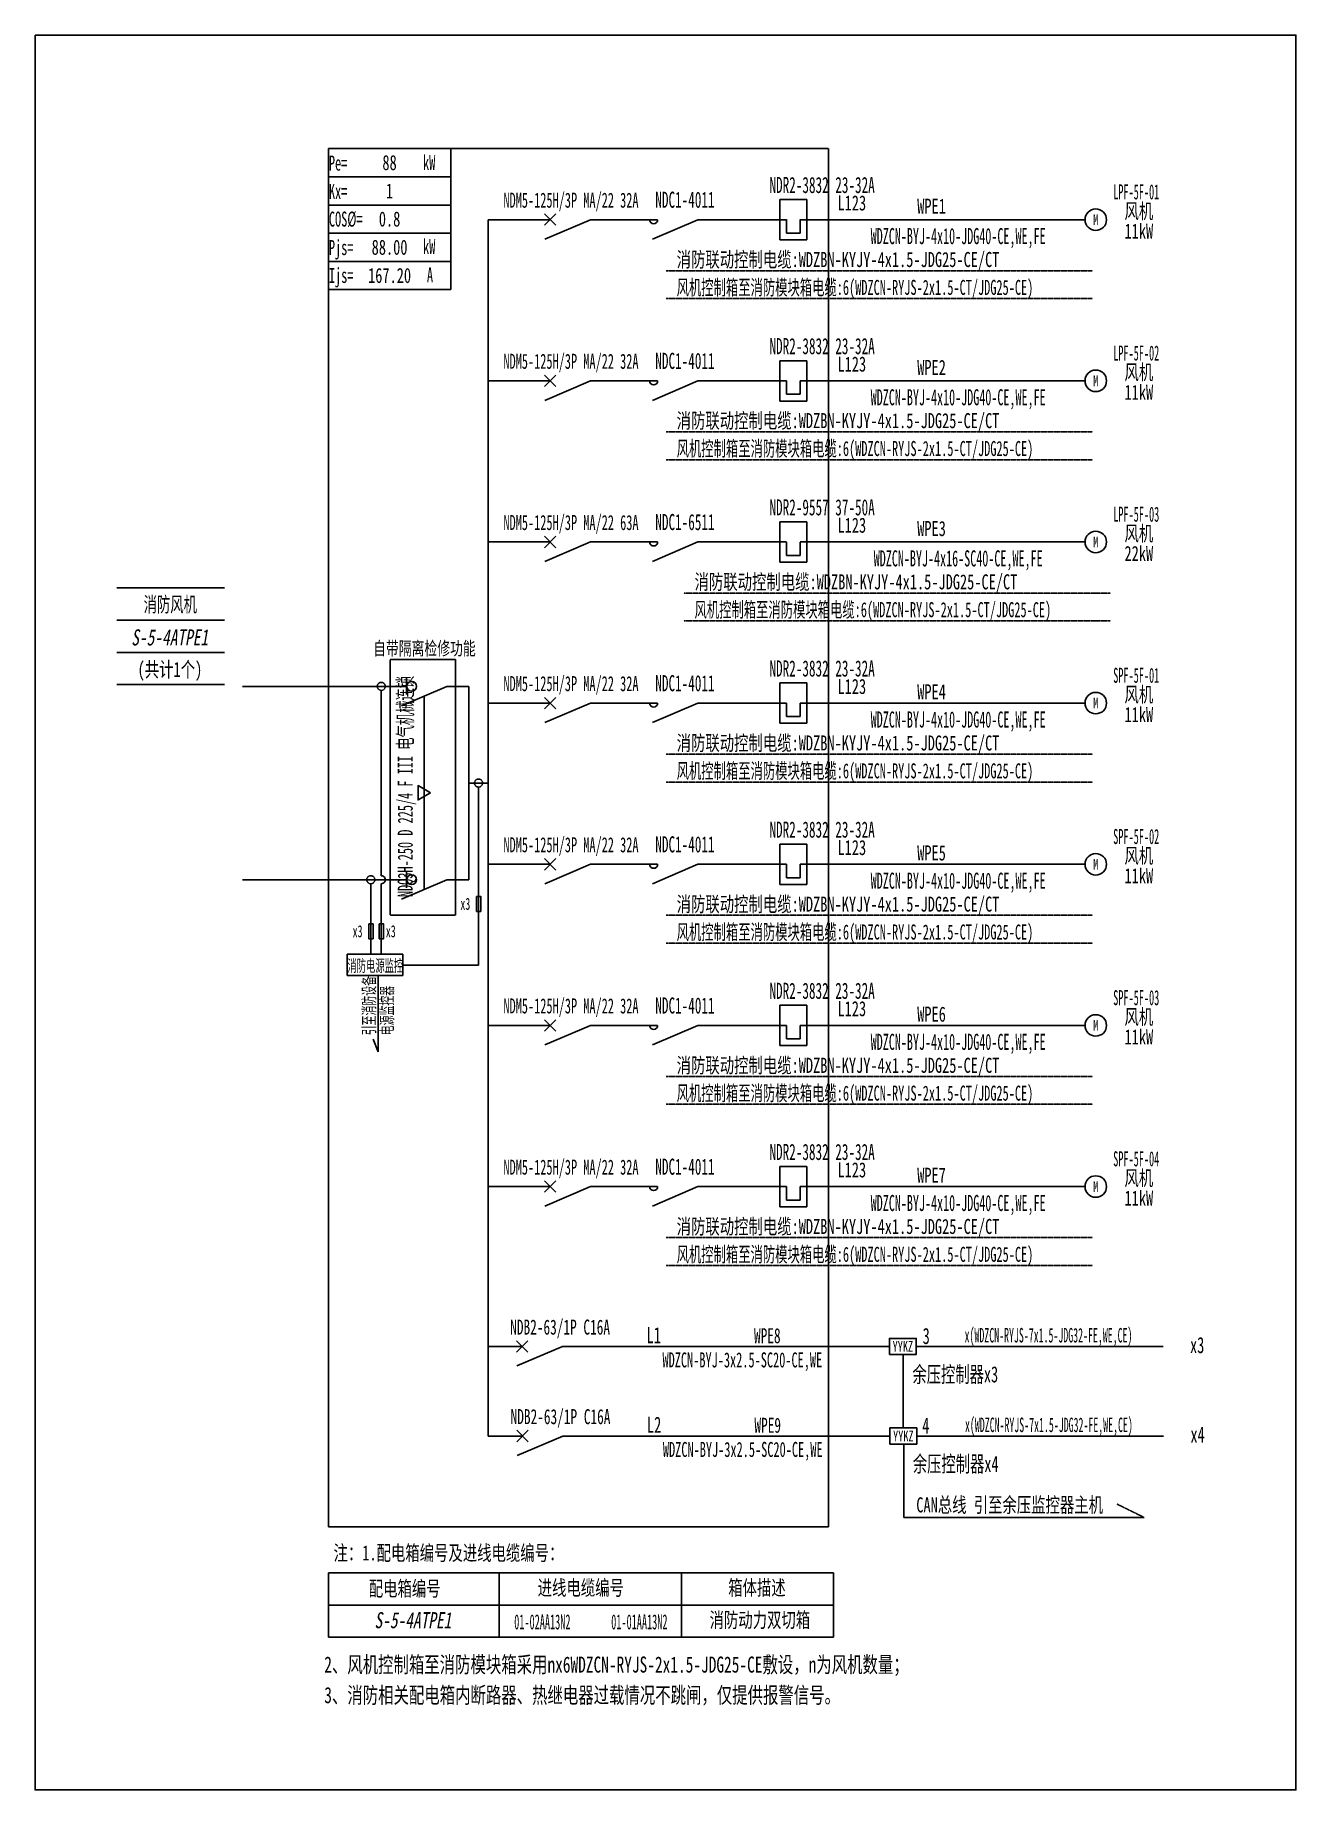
# Model space of a CAD drawing. Extents: x 387888 to 389742, y 348820 to 351402.
import ezdxf
from ezdxf.enums import TextEntityAlignment as Align

# ---------------------------------------------------------------- set-up
doc = ezdxf.new("R2010")
doc.units = 0
doc.header["$MEASUREMENT"] = 0
for name, pattern in [('_点划线L', [1.9, 1.5, -0.17, 0.06, -0.17]), ('DASH', [0.35, 0.25, -0.1]), ('DASHDOT', [1, 0.5, -0.25, 0, -0.25]), ('DASHED', [0.75, 0.5, -0.25])]:
    doc.linetypes.add(name, pattern=pattern)
for name, color, linetype in [('D_E_Eqpm(强电设备)', 100, 'Continuous'), ('D_E_Eqpm（强电设备）', 100, 'Continuous'), ('D_E_Text(强电文字)', 51, 'Continuous'), ('D_E_Text（强电文字）', 51, 'Continuous'), ('D_E_Wire(强电线缆)', 10, 'Continuous'), ('D_E_WireEm（强电应急照明线缆）', 10, 'DASHED'), ('D_E_Wire（强电线缆）', 10, 'Continuous'), ('D_Em_Eqpm（消防设备）', 100, 'Continuous'), ('D_T_TableDim（表格尺寸）', 255, 'Continuous'), ('E_E_Text（强电文字）', 51, 'Continuous'), ('系统图', 220, 'Continuous')]:
    doc.layers.add(name, color=color, linetype=linetype)
doc.styles.add('$1$电气', font='', dxfattribs={"width": 0.7})
doc.styles.add('$1$电气箱', font='simhei.ttf', dxfattribs={"width": 0.8, "oblique": 10})
doc.styles.add('电气', font='', dxfattribs={"width": 0.7})
doc.styles.add('电气箱', font='simhei.ttf', dxfattribs={"width": 0.8, "oblique": 10})
doc.styles.get('$1$电气').set_extended_font_data('SimSun')
doc.styles.get('电气').set_extended_font_data('SimSun')

# ---------------------------------------------------------------- blocks, each defined once
blk = doc.blocks.new('1')
at = {"layer": 'D_E_Eqpm(强电设备)'}
for p, q in [((-314387, 61832), (-314387, 61082)), ((-313887, 61832), (-314387, 61832)), ((-313887, 61082), (-313887, 61832)), ((-314262, 61457), (-314262, 61207)), ((-314012, 61207), (-314012, 61457)), ((-314262, 61207), (-314012, 61207)), ((-314387, 61082), (-313887, 61082))]:
    blk.add_line(p, q, dxfattribs=at)
blk = doc.blocks.new('电机')
at = {"layer": 'D_E_Eqpm（强电设备）'}
for start, end in [(90, 180), (180, 270), (0, 90), (270, 0)]:
    blk.add_arc((0, 0), 200, start, end, dxfattribs=at)
at = {"layer": 'D_E_Eqpm（强电设备）', "color": 51, "style": '电气', "width": 0.7}
blk.add_text('M', height=200, dxfattribs=at).set_placement((0, 0), align=Align.MIDDLE)
blk = doc.blocks.new('A$C670F4C17')
at = {"layer": 'D_E_Wire（强电线缆）', "linetype": 'DASHDOT', "ltscale": 0.5}
blk.add_line((0, 0), (7936, 0), dxfattribs=at)
at = {"layer": 'D_E_Text（强电文字）', "style": '电气', "width": 0.7}
blk.add_text('消防联动控制电缆:WDZBN-KYJY-4x1.5-JDG25-CE/CT', height=280, dxfattribs=at).set_placement((198, 68))
blk = doc.blocks.new('A$C70CE04DF')
at = {"layer": 'D_E_Wire（强电线缆）', "linetype": 'DASHDOT', "ltscale": 0.5}
blk.add_line((0, 0), (7936, 0), dxfattribs=at)
at = {"layer": 'D_E_Text（强电文字）', "style": '电气', "width": 0.6}
blk.add_text('风机控制箱至消防模块箱电缆:6(WDZCN-RYJS-2x1.5-CT/JDG25-CE)', height=280, dxfattribs=at).set_placement((198, 68))

msp = doc.modelspace()

# ---------------------------------------------------------------- linework, layer by layer
at = {"linetype": 'DASHED'}
for p, q in [((388319.2, 349207.2, 0), (388319.2, 351234.5, 0)), ((388319.2, 351234.5, 0), (389054.6, 351234.5, 0)), ((389054.6, 351234.5, 0), (389054.6, 349207.2, 0)), ((389054.6, 349207.2, 0), (388319.2, 349207.2, 0))]:
    msp.add_line(p, q, dxfattribs=at)
at = {"layer": 'D_E_Eqpm(强电设备)', "color": 100}
for p, q in [((388636.8, 351121.7, 0), (388653.6, 351138.4, 0)), ((388653.6, 351121.7, 0), (388636.8, 351138.4, 0)), ((388653.6, 351138.4, 0), (388636.8, 351121.7, 0)), ((388636.8, 351138.4, 0), (388653.6, 351121.7, 0)), ((388704.4, 351130, 0), (388637.5, 351101.4, 0)), ((388862.5, 351130, 0), (388795.6, 351101.4, 0)), ((388636.8, 350884.6, 0), (388653.6, 350901.4, 0)), ((388653.6, 350884.6, 0), (388636.8, 350901.4, 0)), ((388653.6, 350901.4, 0), (388636.8, 350884.6, 0)), ((388636.8, 350901.4, 0), (388653.6, 350884.6, 0)), ((388704.4, 350893, 0), (388637.5, 350864.3, 0)), ((388862.5, 350893, 0), (388795.6, 350864.3, 0)), ((388636.8, 350647.6, 0), (388653.6, 350664.4, 0)), ((388653.6, 350647.6, 0), (388636.8, 350664.4, 0)), ((388653.6, 350664.4, 0), (388636.8, 350647.6, 0)), ((388636.8, 350664.4, 0), (388653.6, 350647.6, 0)), ((388704.4, 350656, 0), (388637.5, 350627.3, 0)), ((388862.5, 350656, 0), (388795.6, 350627.3, 0)), ((388636.8, 350410.6, 0), (388653.6, 350427.3, 0)), ((388653.6, 350410.6, 0), (388636.8, 350427.3, 0)), ((388653.6, 350427.3, 0), (388636.8, 350410.6, 0)), ((388636.8, 350427.3, 0), (388653.6, 350410.6, 0)), ((388704.4, 350419, 0), (388637.5, 350390.3, 0)), ((388862.5, 350419, 0), (388795.6, 350390.3, 0)), ((388636.8, 350173.5, 0), (388653.6, 350190.3, 0)), ((388653.6, 350173.5, 0), (388636.8, 350190.3, 0)), ((388653.6, 350190.3, 0), (388636.8, 350173.5, 0)), ((388636.8, 350190.3, 0), (388653.6, 350173.5, 0)), ((388704.4, 350181.9, 0), (388637.5, 350153.2, 0)), ((388862.5, 350181.9, 0), (388795.6, 350153.2, 0)), ((388636.8, 349936.5, 0), (388653.6, 349953.3, 0)), ((388653.6, 349936.5, 0), (388636.8, 349953.3, 0)), ((388653.6, 349953.3, 0), (388636.8, 349936.5, 0)), ((388636.8, 349953.3, 0), (388653.6, 349936.5, 0)), ((388704.4, 349944.9, 0), (388637.5, 349916.2, 0)), ((388862.5, 349944.9, 0), (388795.6, 349916.2, 0)), ((388636.8, 349699.5, 0), (388653.6, 349716.2, 0)), ((388653.6, 349699.5, 0), (388636.8, 349716.2, 0)), ((388653.6, 349716.2, 0), (388636.8, 349699.5, 0)), ((388636.8, 349716.2, 0), (388653.6, 349699.5, 0)), ((388704.4, 349707.9, 0), (388637.5, 349679.2, 0)), ((388862.5, 349707.9, 0), (388795.6, 349679.2, 0))]:
    msp.add_line(p, q, dxfattribs=at)
for centre in [(388797.3, 351130, 0), (388797.3, 350893, 0), (388797.3, 350656, 0), (388797.3, 350419, 0), (388797.3, 350181.9, 0), (388797.3, 349944.9, 0), (388797.3, 349707.9, 0)]:
    msp.add_arc(centre, 5.93, 180, 0, dxfattribs=at)
at = {"layer": 'D_E_Eqpm（强电设备）'}
for p, q in [((388434.2, 350431.8, 0), (388434.2, 350455.5, 0)), ((388493.5, 350443.6, 0), (388426.6, 350414.9, 0)), ((388434.2, 350147.3, 0), (388434.2, 350171, 0)), ((388493.5, 350159.2, 0), (388426.6, 350130.5, 0)), ((388595.5, 349464.4, 0), (388612.3, 349481.1, 0)), ((388612.3, 349464.4, 0), (388595.5, 349481.1, 0)), ((388595.5, 349464.4, 0), (388612.3, 349481.1, 0)), ((388612.3, 349464.4, 0), (388595.5, 349481.1, 0)), ((388663.2, 349472.8, 0), (388596.3, 349444.1, 0)), ((388663.2, 349472.8, 0), (388596.3, 349444.1, 0)), ((388596.1, 349332.6, 0), (388612.9, 349349.4, 0)), ((388612.9, 349332.6, 0), (388596.1, 349349.4, 0)), ((388596.1, 349332.6, 0), (388612.9, 349349.4, 0)), ((388612.9, 349332.6, 0), (388596.1, 349349.4, 0)), ((388663.8, 349341, 0), (388596.9, 349312.3, 0)), ((388663.8, 349341, 0), (388596.9, 349312.3, 0))]:
    msp.add_line(p, q, dxfattribs=at)
at = {"layer": 'D_E_Eqpm（强电设备）', "linetype": 'DASH'}
msp.add_line((388460.1, 350144.8, 0), (388460.1, 350429.3, 0), dxfattribs=at)
at = {"layer": 'D_E_Eqpm（强电设备）', "elevation": 0}
msp.add_lwpolyline([(388469.2, 350287.1), (388450.9, 350297.6), (388450.9, 350276.5)], close=True, dxfattribs=at)
at = {"layer": 'D_E_Eqpm（强电设备）'}
for centre in [(388441.5, 350443.6, 0), (388441.5, 350159.2, 0)]:
    msp.add_circle(centre, 7.21, dxfattribs=at)
at = {"layer": 'D_E_Text（强电文字）'}
for p, q in [((388319.2, 351234.5, 0), (388319.2, 351027.1, 0)), ((388319.2, 351234.5, 0), (388499, 351234.5, 0)), ((388499, 351234.5, 0), (388499, 351027.1, 0)), ((388319.2, 351193, 0), (388499, 351193, 0)), ((388319.2, 351151.5, 0), (388499, 351151.5, 0)), ((388319.2, 351110.1, 0), (388499, 351110.1, 0)), ((388319.2, 351068.6, 0), (388499, 351068.6, 0)), ((388319.2, 351027.1, 0), (388499, 351027.1, 0))]:
    msp.add_line(p, q, dxfattribs=at)
at = {"layer": 'D_E_Wire(强电线缆)', "color": 10}
for p, q in [((388554.2, 351130, 0), (388645.2, 351130, 0)), ((388704.4, 351130, 0), (388803.2, 351130, 0)), ((388862.5, 351130, 0), (388992.8, 351130, 0)), ((389012.6, 351130, 0), (389431.5, 351130, 0)), ((388554.2, 350893, 0), (388645.2, 350893, 0)), ((388704.4, 350893, 0), (388803.2, 350893, 0)), ((388862.5, 350893, 0), (388992.8, 350893, 0)), ((389012.6, 350893, 0), (389431.5, 350893, 0)), ((388554.2, 350656, 0), (388645.2, 350656, 0)), ((388704.4, 350656, 0), (388803.2, 350656, 0)), ((388862.5, 350656, 0), (388992.8, 350656, 0)), ((389012.6, 350656, 0), (389431.5, 350656, 0)), ((388554.2, 350419, 0), (388645.2, 350419, 0)), ((388704.4, 350419, 0), (388803.2, 350419, 0)), ((388862.5, 350419, 0), (388992.8, 350419, 0)), ((389012.6, 350419, 0), (389431.5, 350419, 0)), ((388554.2, 350181.9, 0), (388645.2, 350181.9, 0)), ((388704.4, 350181.9, 0), (388803.2, 350181.9, 0)), ((388862.5, 350181.9, 0), (388992.8, 350181.9, 0)), ((389012.6, 350181.9, 0), (389431.5, 350181.9, 0)), ((388554.2, 349944.9, 0), (388645.2, 349944.9, 0)), ((388704.4, 349944.9, 0), (388803.2, 349944.9, 0)), ((388862.5, 349944.9, 0), (388992.8, 349944.9, 0)), ((389012.6, 349944.9, 0), (389431.5, 349944.9, 0)), ((388554.2, 349707.9, 0), (388645.2, 349707.9, 0)), ((388704.4, 349707.9, 0), (388803.2, 349707.9, 0)), ((388862.5, 349707.9, 0), (388992.8, 349707.9, 0)), ((389012.6, 349707.9, 0), (389431.5, 349707.9, 0))]:
    msp.add_line(p, q, dxfattribs=at)
at = {"layer": 'D_E_WireEm（强电应急照明线缆）'}
msp.add_line((388434.2, 350159.2, 0), (388193, 350159.2, 0), dxfattribs=at)
at = {"layer": 'D_E_Wire（强电线缆）'}
for p, q in [((388554.2, 349341, 0), (388554.2, 351130, 0)), ((388554.2, 350647.6, 0), (388554.2, 350893, 0)), ((388554.2, 350608.6, 0), (388554.2, 350647.6, 0)), ((388434.2, 350443.6, 0), (388193, 350443.6, 0)), ((388396.9, 350165.1, 0), (388396.9, 350437.7, 0)), ((388493.5, 350443.6, 0), (388525.5, 350443.6, 0)), ((388525.5, 350159.2, 0), (388525.5, 350443.6, 0)), ((388525.5, 350301.4, 0), (388554.2, 350301.4, 0)), ((388539.9, 350295.5, 0), (388539.9, 350033.4, 0)), ((388381.5, 350153.3, 0), (388381.5, 350049.8, 0)), ((388396.9, 350153.3, 0), (388396.9, 350049.8, 0)), ((388493.5, 350159.2, 0), (388525.5, 350159.2, 0)), ((388392.1, 350018.2, 0), (388392.1, 349906, 0)), ((388392.1, 349906, 0), (388385, 349924.9, 0)), ((388554.2, 349472.8, 0), (388603.9, 349472.8, 0)), ((388663.2, 349472.8, 0), (389143.9, 349472.8, 0)), ((389183.4, 349472.8, 0), (389546.5, 349472.8, 0)), ((388554.2, 349341, 0), (388604.5, 349341, 0)), ((388663.8, 349341, 0), (389144.5, 349341, 0)), ((389184, 349341, 0), (389547.1, 349341, 0))]:
    msp.add_line(p, q, dxfattribs=at)
at = {"layer": 'D_E_Wire（强电线缆）', "linetype": '_点划线L'}
msp.add_line((388539.9, 350033.4, 0), (388428.7, 350033.4, 0), dxfattribs=at)
at = {"layer": 'D_E_Wire（强电线缆）', "linetype": 'DASH'}
for p, q in [((389164.3, 349460.9, 0), (389164.3, 349352.8, 0)), ((389164.9, 349329.1, 0), (389164.9, 349221.1, 0)), ((389518.6, 349221.1, 0), (389478.9, 349240.7, 0)), ((389164.9, 349221.1, 0), (389518.6, 349221.1, 0))]:
    msp.add_line(p, q, dxfattribs=at)
at = {"layer": 'D_E_Wire（强电线缆）', "linetype": 'DASH', "elevation": 0}
msp.add_lwpolyline([(388409.8, 350483.1), (388506.1, 350483.1), (388506.1, 350107), (388409.8, 350107)], close=True, dxfattribs=at)
at = {"layer": 'D_E_Wire（强电线缆）', "elevation": 0}
for points in [[(388536.9, 350134.6), (388543.2, 350134.6), (388543.2, 350112.7), (388536.9, 350112.7)], [(388378.5, 350094.1), (388384.8, 350094.1), (388384.8, 350072.3), (388378.5, 350072.3)], [(388394, 350094.1), (388400.2, 350094.1), (388400.2, 350072.3), (388394, 350072.3)]]:
    msp.add_lwpolyline(points, close=True, dxfattribs=at)
at = {"layer": 'D_E_Wire（强电线缆）', "linetype": '_点划线L', "elevation": 0}
msp.add_lwpolyline([(388346.8, 350049.8), (388428.7, 350049.8), (388428.7, 350018.2), (388346.8, 350018.2)], close=True, dxfattribs=at)
at = {"layer": 'D_E_Wire（强电线缆）', "linetype": '_点划线L'}
for centre in [(388396.9, 350443.6, 0), (388539.9, 350301.4, 0), (388381.5, 350159.2, 0)]:
    msp.add_circle(centre, 5.93, dxfattribs=at)
at = {"layer": 'D_E_Wire（强电线缆）'}
msp.add_arc((388396.9, 350159.2, 0), 5.93, 269.5766, 90, dxfattribs=at)
at = {"layer": 'D_Em_Eqpm（消防设备）', "elevation": 0}
for points in [[(389143.9, 349460.9), (389183.4, 349460.9), (389183.4, 349484.6), (389143.9, 349484.6)], [(389144.5, 349329.1), (389184, 349329.1), (389184, 349352.8), (389144.5, 349352.8)]]:
    msp.add_lwpolyline(points, close=True, dxfattribs=at)
at = {"layer": 'D_T_TableDim（表格尺寸）', "color": 255}
for p, q in [((388008.3, 350588.4, 0), (388166.4, 350588.4, 0)), ((388008.3, 350541, 0), (388166.4, 350541, 0)), ((388008.3, 350493.6, 0), (388166.4, 350493.6, 0)), ((388008.3, 350493.6, 0), (388166.4, 350493.6, 0)), ((388008.3, 350493.6, 0), (388166.4, 350493.6, 0)), ((388008.3, 350493.6, 0), (388166.4, 350493.6, 0)), ((388008.3, 350493.6, 0), (388166.4, 350493.6, 0)), ((388008.3, 350446.2, 0), (388166.4, 350446.2, 0))]:
    msp.add_line(p, q, dxfattribs=at)
at = {"layer": 'D_T_TableDim（表格尺寸）', "ltscale": 3.5}
for p, q in [((388319.3, 349139.8, 0), (389061.9, 349139.8, 0)), ((388319.3, 349139.8, 0), (388319.3, 349045, 0)), ((388570.4, 349139.8, 0), (388570.4, 349045, 0)), ((388838.4, 349139.8, 0), (388838.4, 349045, 0)), ((389061.9, 349139.8, 0), (389061.9, 349045, 0)), ((388319.3, 349092.4, 0), (389061.9, 349092.4, 0)), ((388319.3, 349092.4, 0), (389061.9, 349092.4, 0)), ((388570.4, 349092.4, 0), (388570.4, 349045, 0)), ((388838.4, 349092.4, 0), (388838.4, 349045, 0)), ((388319.3, 349045, 0), (389061.9, 349045, 0))]:
    msp.add_line(p, q, dxfattribs=at)
at = {"layer": '系统图', "ltscale": 9973.992009}
msp.add_lwpolyline([(387888, 351401.5), (389741.5, 351401.5), (389741.5, 348820.5), (387888, 348820.5)], close=True, dxfattribs=at)

# ---------------------------------------------------------------- block references
at = {"layer": 'D_E_Eqpm(强电设备)', "color": 100, "xscale": 0.07901026963942276, "yscale": 0.07901026963942276, "zscale": 0.07901026963942276}
for p in [(413822.8, 346274.3, 0), (413822.8, 346037.2, 0), (413822.8, 345800.2, 0), (413822.8, 345563.2, 0), (413822.8, 345326.2, 0), (413822.8, 345089.1, 0), (413822.8, 344852.1, 0)]:
    msp.add_blockref('1', p, dxfattribs=at)
at = {"layer": 'D_E_Eqpm（强电设备）', "xscale": 0.07901026963942276, "yscale": 0.07901026963942276, "zscale": 0.07901026963942276}
for p in [(389447.3, 351130, 0), (389447.3, 350893, 0), (389447.3, 350656, 0), (389447.3, 350419, 0), (389447.3, 350181.9, 0), (389447.3, 349944.9, 0), (389447.3, 349707.9, 0)]:
    msp.add_blockref('电机', p, dxfattribs=at)
at = {"layer": 'D_E_Wire（强电线缆）', "xscale": 0.07901026963942276, "yscale": 0.07901026963942276, "zscale": 0.07901026963942276}
for name, p in [('A$C670F4C17', (388815.5, 351055, 0)), ('A$C70CE04DF', (388815.5, 351014, 0)), ('A$C670F4C17', (388815.5, 350818, 0)), ('A$C70CE04DF', (388815.5, 350777, 0)), ('A$C670F4C17', (388841.8, 350580.9, 0)), ('A$C70CE04DF', (388841.8, 350540, 0)), ('A$C670F4C17', (388815.5, 350343.9, 0)), ('A$C70CE04DF', (388815.5, 350302.9, 0)), ('A$C670F4C17', (388815.5, 350106.9, 0)), ('A$C70CE04DF', (388815.5, 350065.9, 0)), ('A$C670F4C17', (388815.5, 349869.8, 0)), ('A$C70CE04DF', (388815.5, 349828.9, 0)), ('A$C670F4C17', (388815.5, 349632.8, 0)), ('A$C70CE04DF', (388815.5, 349591.8, 0))]:
    msp.add_blockref(name, p, dxfattribs=at)

# ---------------------------------------------------------------- texts
at = {"layer": 'D_E_Text(强电文字)', "color": 51, "style": '电气', "width": 0.6}
for s, height, p in [('NDC1-4011', 23.7, (388799.8, 351147.5, 0)), ('NDR2-3832 23-32A', 23.703, (388967.6, 351169.2, 0)), ('NDR2-3832 23-32A', 23.703, (388967.6, 350932.2, 0)), ('NDC1-4011', 23.7, (388799.8, 350910.5, 0)), ('NDR2-9557 37-50A', 23.703, (388967.6, 350695.1, 0)), ('NDC1-6511', 23.7, (388799.8, 350673.4, 0)), ('NDR2-3832 23-32A', 23.703, (388967.6, 350458.1, 0)), ('NDC1-4011', 23.7, (388799.8, 350436.4, 0)), ('NDR2-3832 23-32A', 23.703, (388967.6, 350221.1, 0)), ('NDC1-4011', 23.7, (388799.8, 350199.4, 0)), ('NDC1-4011', 23.7, (388799.8, 349962.4, 0)), ('NDR2-3832 23-32A', 23.703, (388967.6, 349984, 0)), ('NDR2-3832 23-32A', 23.703, (388967.6, 349747, 0)), ('NDC1-4011', 23.7, (388799.8, 349725.3, 0))]:
    msp.add_text(s, height=height, dxfattribs=at).set_placement(p)
at = {"layer": 'D_E_Text(强电文字)', "color": 51, "style": '电气', "width": 0.55}
for s, p in [('WDZCN-BYJ-4x10-JDG40-CE,WE,FE', (389245, 351103, 0)), ('WDZCN-BYJ-4x10-JDG40-CE,WE,FE', (389245, 350866, 0)), ('WDZCN-BYJ-4x16-SC40-CE,WE,FE', (389245, 350629, 0)), ('WDZCN-BYJ-4x10-JDG40-CE,WE,FE', (389245, 350392, 0)), ('WDZCN-BYJ-4x10-JDG40-CE,WE,FE', (389245, 350154.9, 0)), ('WDZCN-BYJ-4x10-JDG40-CE,WE,FE', (389245, 349917.9, 0)), ('WDZCN-BYJ-4x10-JDG40-CE,WE,FE', (389245, 349680.9, 0))]:
    msp.add_text(s, height=23.703, dxfattribs=at).set_placement(p, align=Align.MIDDLE)
at = {"layer": 'D_E_Text（强电文字）', "linetype": 'Continuous', "style": '电气', "width": 0.6}
for s, height, p in [('Pe=', 22.12, (388319.9, 351202.2, 0)), ('kW', 22.12, (388458.3, 351203, 0)), ('Kx=', 22.12, (388319.9, 351160.6, 0)), ('COS%%C=', 22.12, (388319.9, 351119.8, 0)), ('Pjs=', 22.12, (388319.9, 351078, 0)), ('kW', 22.12, (388458.3, 351079.4, 0)), ('Ijs=', 22.12, (388319.9, 351037, 0)), ('A', 22.1, (388464, 351037.9, 0))]:
    msp.add_text(s, height=height, dxfattribs=at).set_placement(p)
at = {"layer": 'D_E_Text（强电文字）'}
for s, height, style, width, p in [('NDM5-125H/3P MA/22 32A', 22.123, '电气', 0.6, (388675.8, 351156.9, 0)), ('风机', 22.12, '电气', 0.7, (389510.6, 351143.1, 0)), ('11kW', 22.12, '电气', 0.7, (389510.6, 351113.7, 0)), ('NDM5-125H/3P MA/22 32A', 22.123, '电气', 0.6, (388675.8, 350919.9, 0)), ('风机', 22.12, '电气', 0.7, (389510.6, 350906.1, 0)), ('11kW', 22.12, '电气', 0.7, (389510.6, 350876.6, 0)), ('NDM5-125H/3P MA/22 63A', 22.123, '电气', 0.6, (388675.8, 350682.8, 0)), ('风机', 22.12, '电气', 0.7, (389510.6, 350669, 0)), ('22kW', 22.12, '电气', 0.7, (389510.6, 350639.6, 0)), ('消防风机', 22.12, '$1$电气', 0.65, (388086.7, 350564.6, 0)), ('NDM5-125H/3P MA/22 32A', 22.123, '电气', 0.6, (388675.8, 350445.8, 0)), ('风机', 22.12, '电气', 0.7, (389510.6, 350432, 0)), ('11kW', 22.12, '电气', 0.7, (389510.6, 350402.6, 0)), ('NDM5-125H/3P MA/22 32A', 22.123, '电气', 0.6, (388675.8, 350208.8, 0)), ('风机', 22.12, '电气', 0.7, (389510.6, 350195, 0)), ('11kW', 22.12, '电气', 0.7, (389510.6, 350165.6, 0)), ('NDM5-125H/3P MA/22 32A', 22.123, '电气', 0.6, (388675.8, 349971.8, 0)), ('风机', 22.12, '电气', 0.7, (389510.6, 349957.9, 0)), ('11kW', 22.12, '电气', 0.7, (389510.6, 349928.5, 0)), ('NDM5-125H/3P MA/22 32A', 22.123, '电气', 0.6, (388675.8, 349734.7, 0)), ('风机', 22.12, '电气', 0.7, (389510.6, 349720.9, 0)), ('11kW', 22.12, '电气', 0.7, (389510.6, 349691.5, 0)), ('NDB2-63/1P C16A', 22.123, '电气', 0.65, (388659.8, 349499.4, 0)), ('WDZCN-BYJ-3x2.5-SC20-CE,WE', 22.123, '电气', 0.6, (388927.7, 349450.3, 0)), ('NDB2-63/1P C16A', 22.123, '电气', 0.65, (388660.4, 349367.7, 0)), ('WDZCN-BYJ-3x2.5-SC20-CE,WE', 22.123, '电气', 0.6, (388928.3, 349318.6, 0)), ('CAN总线 引至余压监控器主机', 22.123, '电气', 0.7, (389320.7, 349240.3, 0)), ('进线电缆编号', 22.12, '电气', 0.7, (388690.2, 349118.3, 0)), ('箱体描述', 22.12, '电气', 0.7, (388949.2, 349118.3, 0)), ('配电箱编号', 22.12, '电气', 0.7, (388431.3, 349117.1, 0)), ('消防动力双切箱', 22.12, '电气', 0.7, (388953.5, 349070.9, 0)), ('01-02AA13N2', 22.123, '电气', 0.5, (388633.7, 349067.5, 0)), ('01-01AA13N2', 22.123, '电气', 0.5, (388776.3, 349067.5, 0))]:
    msp.add_text(s, height=height, dxfattribs=dict(at, style=style, width=width)).set_placement(p, align=Align.MIDDLE)
at = {"layer": 'D_E_Text（强电文字）', "color": 51, "style": '电气', "width": 0.5}
for s, height, p in [('LPF-5F-01', 22.12, (389506.8, 351159.9, 0)), ('LPF-5F-02', 22.12, (389506.8, 350922.8, 0)), ('LPF-5F-03', 22.12, (389506.8, 350685.8, 0)), ('x(WDZCN-RYJS-7x1.5-JDG32-FE,WE,CE)', 21.333, (389377.8, 349478.6, 0)), ('x(WDZCN-RYJS-7x1.5-JDG32-FE,WE,CE)', 21.333, (389378.4, 349346.8, 0))]:
    msp.add_text(s, height=height, dxfattribs=at).set_placement(p, align=Align.CENTER)
at = {"layer": 'D_E_Text（强电文字）', "style": '电气'}
for s, height, width, p in [('L123', 22.12, 0.7, (389067.6, 351143.6, 0)), ('L123', 22.12, 0.7, (389067.6, 350906.6, 0)), ('L123', 22.12, 0.7, (389067.6, 350669.6, 0)), ('自带隔离检修功能', 19.75, 0.7, (388384.9, 350489.6, 0)), ('L123', 22.12, 0.7, (389067.6, 350432.5, 0)), ('WPE4', 22.12, 0.7, (389184.8, 350424.6, 0)), ('L123', 22.12, 0.7, (389067.6, 350195.5, 0)), ('WPE5', 22.12, 0.7, (389184.8, 350187.6, 0)), ('x3', 17.78, 0.6, (388513.2, 350114.9, 0)), ('x3', 17.78, 0.6, (388354.8, 350074.5, 0)), ('x3', 17.78, 0.6, (388403.6, 350074.5, 0)), ('消防电源监控', 17.78, 0.55, (388347.1, 350023.9, 0)), ('L123', 22.12, 0.7, (389067.6, 349958.5, 0)), ('WPE6', 22.12, 0.7, (389184.8, 349950.5, 0)), ('L123', 22.12, 0.7, (389067.6, 349721.4, 0)), ('WPE7', 22.12, 0.7, (389184.8, 349713.5, 0)), ('注：1.配电箱编号及进线电缆编号：', 22.123, 0.7, (388326.7, 349158, 0)), (' 2、风机控制箱至消防模块箱采用nx6WDZCN-RYJS-2x1.5-JDG25-CE敷设，n为风机数量；', 23.703, 0.7, (388301.8, 348993, 0)), (' 3、消防相关配电箱内断路器、热继电器过载情况不跳闸，仅提供报警信号。', 23.703, 0.7, (388301.8, 348948.1, 0))]:
    msp.add_text(s, height=height, dxfattribs=dict(at, width=width)).set_placement(p)
at = {"layer": 'D_E_Text（强电文字）', "color": 51, "style": '电气', "width": 0.7}
for s, p in [('WPE1', (389184.8, 351138.8, 0)), ('WPE2', (389184.8, 350901.7, 0)), ('WPE3', (389184.8, 350664.7, 0))]:
    msp.add_text(s, height=22.12, dxfattribs=at).set_placement(p)
at = {"layer": 'D_E_Text（强电文字）', "oblique": 10, "width": 0.7}
for style, p in [('$1$电气箱', (388085.8, 350515.6, 0)), ('电气箱', (388443.4, 349070.1, 0))]:
    msp.add_text('S-5-4ATPE1', height=23.7, dxfattribs=dict(at, style=style)).set_placement(p, align=Align.MIDDLE)
at = {"layer": 'D_E_Text（强电文字）'}
for s, style, width, p in [('(共计1个)', '$1$电气', 0.7, (388086.2, 350457.5, 0)), ('SPF-5F-01', '电气', 0.5, (389506.8, 350448.8, 0)), ('SPF-5F-02', '电气', 0.5, (389506.8, 350211.7, 0)), ('SPF-5F-03', '电气', 0.5, (389506.8, 349974.7, 0)), ('SPF-5F-04', '电气', 0.5, (389506.8, 349737.7, 0))]:
    msp.add_text(s, height=22.12, dxfattribs=dict(at, style=style, width=width)).set_placement(p, align=Align.CENTER)
at = {"layer": 'D_E_Text（强电文字）', "style": '电气', "width": 0.6}
msp.add_text('NDQ3H-250 D 225/4 F III 电气机械连锁', height=22.123, rotation=90, dxfattribs=at).set_placement((388433.2, 350296.3, 0), align=Align.MIDDLE)
for s, p in [('引至消防设备', (388387.8, 349930.4, 0)), ('电源监控器', (388414.1, 349930.4, 0))]:
    msp.add_text(s, height=17.78, rotation=90, dxfattribs=at).set_placement(p)
at = {"layer": 'D_E_Text（强电文字）', "width": 179.732, "attachment_point": 5, "style": '电气'}
for s, insert, char_height in [('88', (388409.1, 351213.8, 0), 22.12), ('1', (388409.1, 351172.3, 0), 22.1), ('0.8', (388409.1, 351130.8, 0), 22.12), ('{\\C200;88.00}', (388409.1, 351089.3, 0), 22.123), ('{\\C200;167.20}', (388409.1, 351047.8, 0), 22.123)]:
    msp.add_mtext(s, dxfattribs=dict(at, insert=insert, char_height=char_height))
at = {"layer": 'D_Em_Eqpm（消防设备）', "color": 51, "style": '电气', "width": 0.7}
for p in [(389163.7, 349465, 0), (389164.4, 349333.2, 0)]:
    msp.add_text('YYKZ', height=15.8, dxfattribs=at).set_placement(p, align=Align.CENTER)
at = {"layer": 'E_E_Text（强电文字）', "linetype": 'Continuous', "style": '电气', "width": 0.65}
for s, p in [('L1', (388787, 349477.5, 0)), ('3', (389192.8, 349476.3, 0)), ('x3', (389585.9, 349462.9, 0)), ('余压控制器x3', (389177.8, 349419.9, 0)), ('L2', (388787.6, 349345.7, 0)), ('4', (389192.2, 349344.5, 0)), ('x4', (389586.5, 349331.1, 0)), ('余压控制器x4', (389178.4, 349288.2, 0))]:
    msp.add_text(s, height=23.7, dxfattribs=at).set_placement(p)
for s, p in [('WPE8', (388964.4, 349477.5, 0)), ('WPE9', (388965, 349345.7, 0))]:
    msp.add_text(s, height=22.12, dxfattribs=at).set_placement(p, align=Align.CENTER)

doc.saveas('drawing.dxf')
